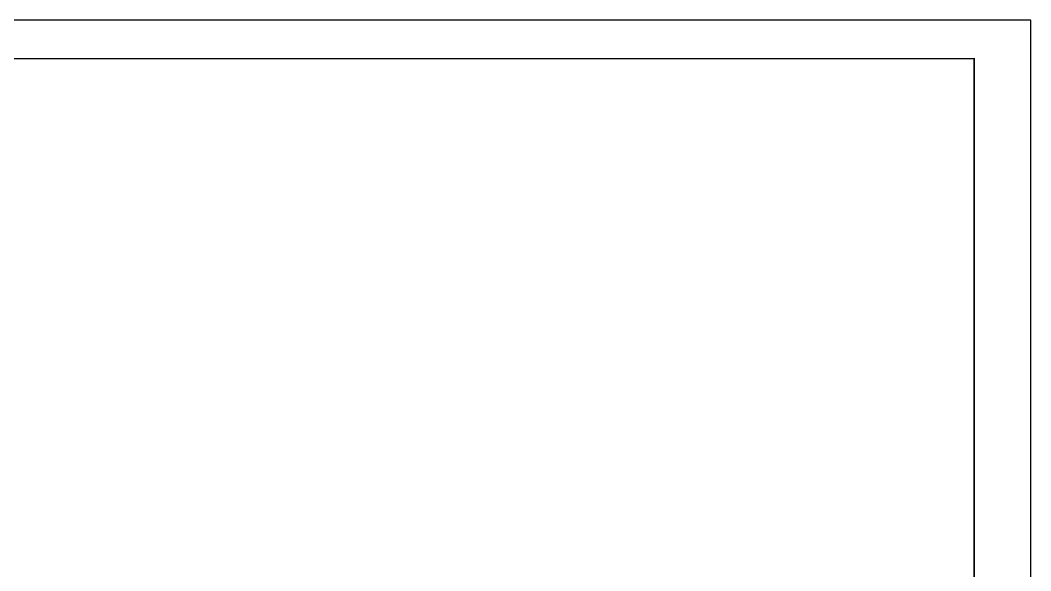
# Model space of a CAD drawing. Extents: x -5157 to -787, y -1161 to 1757.
# Drawn here: x -2744 to -957, y 783 to 1757 of the extents above; entities that cross this region are included whole.
import ezdxf

# ---------------------------------------------------------------- set-up
doc = ezdxf.new("R2010")
doc.units = 0
doc.header["$MEASUREMENT"] = 0
doc.layers.add('TK', color=1, linetype='CONTINUOUS')

msp = doc.modelspace()

# ---------------------------------------------------------------- linework, layer by layer
at = {"layer": 'TK', "linetype": 'CONTINUOUS'}
for p, q in [((-957.1, 1756.9), (-5157.1, 1756.9)), ((-957.1, -1160.9), (-957.1, 1756.9)), ((-4907.1, 1689.1), (-1057.1, 1689.1)), ((-1057.1, -1060.9), (-1057.1, 1689.1))]:
    msp.add_line(p, q, dxfattribs=at)
at = {"layer": 'TK', "linetype": 'CONTINUOUS', "const_width": 2.5}
msp.add_lwpolyline([(-4907.1, 1689.1), (-4907.1, -1060.9), (-1057.1, -1060.9), (-1057.1, 1689.1), (-4907.1, 1689.1)], dxfattribs=at)

doc.saveas('drawing.dxf')
